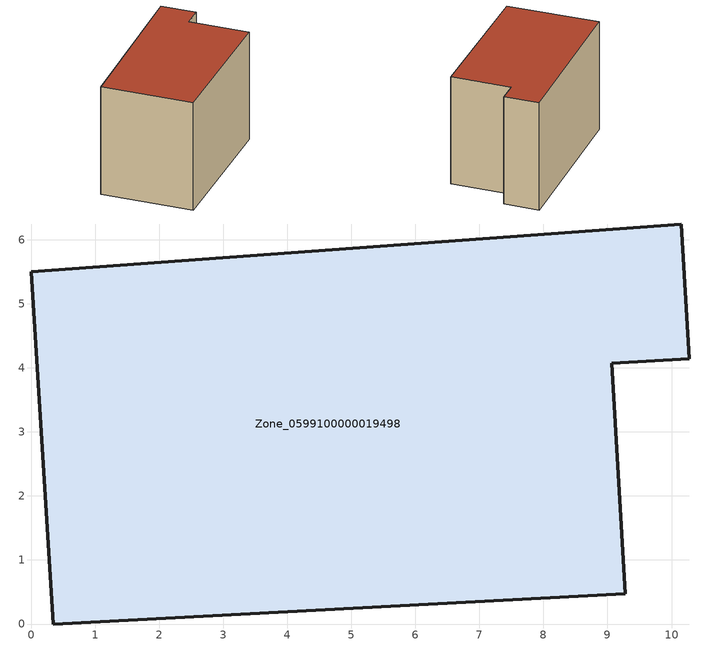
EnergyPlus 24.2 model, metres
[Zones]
Zone_0599100000019498
 floor ground (C_G): 0.35,0 0,5.5 10.15,6.25 10.28,4.14 9.07,4.07 9.28,0.47 z0
 wall outside (C_F): 10.28,4.14 10.15,6.25 0,5.5 0.35,0 9.28,0.47 9.07,4.07 10.28,4.14 z0:6.81
 roof outside (C_R): 9.28,0.47 9.07,4.07 10.28,4.14 10.15,6.25 0,5.5 0.35,0 z6.81
[BUILDING]
Pand.0599100000019498: North Axis=0; Terrain=City; Loads Convergence Tolerance Value=0.04; Temperature Convergence Tolerance Value=0.4; Solar Distribution=FullExterior; Maximum Number of Warmup Days=25; Minimum Number of Warmup Days=1
[Site:Location]
Rotterdam.The.Hague.AP_ZH_NLD Design_Conditions: Latitude=51.96; Longitude=4.45; Time Zone=1; Elevation=-4.5
[SITE:GROUNDTEMPERATURE:BUILDINGSURFACE]
18, 18, 18, 18, 18, 18, 18, 18, 18, 18, 18, 18
[MATERIAL] Thermal Absorptance=0.9; Solar Absorptance=0.7; Visible Absorptance=0.7
Name | Roughness | Thickness | Conductivity | Density | Specific Heat
G.TI.1946 | MediumSmooth | 0.15 | 1 | 540 | 1210
F.TI.1946 | Rough | 0.3 | 0.857143 | 1920 | 840
R.TI.1946 | MediumRough | 0.2 | 0.1 | 1500 | 1000
[CONSTRUCTION]
C_G: G.TI.1946
C_F: F.TI.1946
C_R: R.TI.1946
[ZONE]
Zone_0599100000019498: Type=1; Multiplier=1; Ceiling Height=Autocalculate; Volume=Autocalculate; Floor Area=autocalculate; Part of Total Floor Area=Yes
[ZONEINFILTRATION:DESIGNFLOWRATE]
Infil_Zone_0599100000019498: Zone or ZoneList or Space or SpaceList=Zone_0599100000019498; Schedule=AlwaysOn; Design Flow Rate Calculation Method=Flow/Area; Flow Rate per Floor Area=0.003; Constant Term Coefficient=1; Temperature Term Coefficient=0; Velocity Term Coefficient=0; Velocity Squared Term Coefficient=0
[HVACTEMPLATE:ZONE:IDEALLOADSAIRSYSTEM]
Zone_0599100000019498: Maximum Heating Supply Air Temperature=50; Minimum Cooling Supply Air Temperature=13; Maximum Heating Supply Air Humidity Ratio=0.0156; Minimum Cooling Supply Air Humidity Ratio=0.0077; Heating Limit=NoLimit; Cooling Limit=NoLimit; Dehumidification Control Type=ConstantSensibleHeatRatio; Cooling Sensible Heat Ratio=0.7; Dehumidification Setpoint=60; Humidification Control Type=None; Humidification Setpoint=30; Outdoor Air Method=None; Outdoor Air Flow Rate per Person=0.00944; Outdoor Air Flow Rate per Zone Floor Area=0; Outdoor Air Flow Rate per Zone=0; Demand Controlled Ventilation Type=None; Outdoor Air Economizer Type=NoEconomizer; Heat Recovery Type=None; Sensible Heat Recovery Effectiveness=0.7; Latent Heat Recovery Effectiveness=0.65
[ZONECONTROL:THERMOSTAT]
ThermostatControl_Zone_0599100000019498: Zone or ZoneList=Zone_0599100000019498; Control Type Schedule=DualSetpointControlType; Control 1=Thermostat_Zone_0599100000019498; Temperature Difference Between Cutout And Setpoint=0
[THERMOSTATSETPOINT:DUALSETPOINT]
Thermostat_Zone_0599100000019498: Heating Setpoint Temperature Schedule=HeatingSetpoint_Zone_0599100000019498; Cooling Setpoint Temperature Schedule=CoolingSetpoint_Zone_0599100000019498
[SCHEDULE:COMPACT]
HeatingSetpoint_Zone_0599100000019498: Through: 12/31, For: AllDays, Until: 24:00, 21
CoolingSetpoint_Zone_0599100000019498: Through: 12/31, For: AllDays, Until: 24:00, 24
DualSetpointControlType: Through: 12/31, For: AllDays, Until: 24:00, 4
AlwaysOn: Through: 12/31, For: AllDays, Until: 24:00, 1
